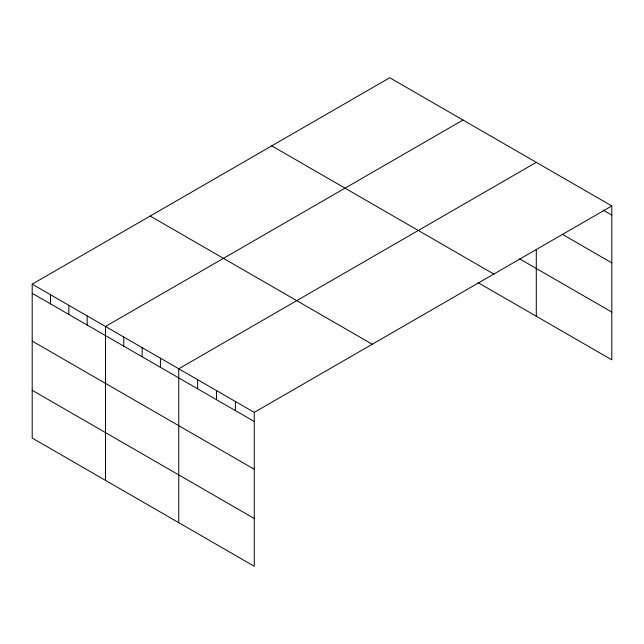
<?xml version="1.0" encoding="UTF-8"?>
<svg xmlns="http://www.w3.org/2000/svg" width="644" height="644" viewBox="0 0 644 644"><rect width="100%" height="100%" fill="white"/><g stroke="black" fill="none" stroke-linecap="round" stroke-linejoin="round"><path stroke-width="0.97" d="M478.009 282.595L611.8 359.835L611.8 205.943L389.741 77.739L32.2 284.165L32.2 438.057L254.259 566.261L254.259 412.369L32.2 284.165M463.02 120.042L105.479 326.468L105.479 480.368M536.299 162.352L178.758 368.779L178.758 522.67M254.259 412.369L611.8 205.943M603.219 210.121L611.8 215.072M562.035 234.118L611.8 262.849M519.644 258.864L611.8 312.066M271.752 145.858L493.811 274.062M150.189 216.046L372.248 344.25M32.2 293.294L254.259 421.498M32.2 341.07L254.259 469.267M32.2 390.288L254.259 518.492M536.299 249.389L536.299 316.244M235.382 401.47L235.382 410.598M216.505 390.57L216.505 399.707M197.636 379.678L197.636 388.807M160.437 358.201L160.437 367.33M142.115 347.623L142.115 356.76M123.801 337.045L123.801 346.182M87.157 315.89L87.157 325.027M68.836 305.32L68.836 314.449M50.522 294.743L50.522 303.871"/></g></svg>
